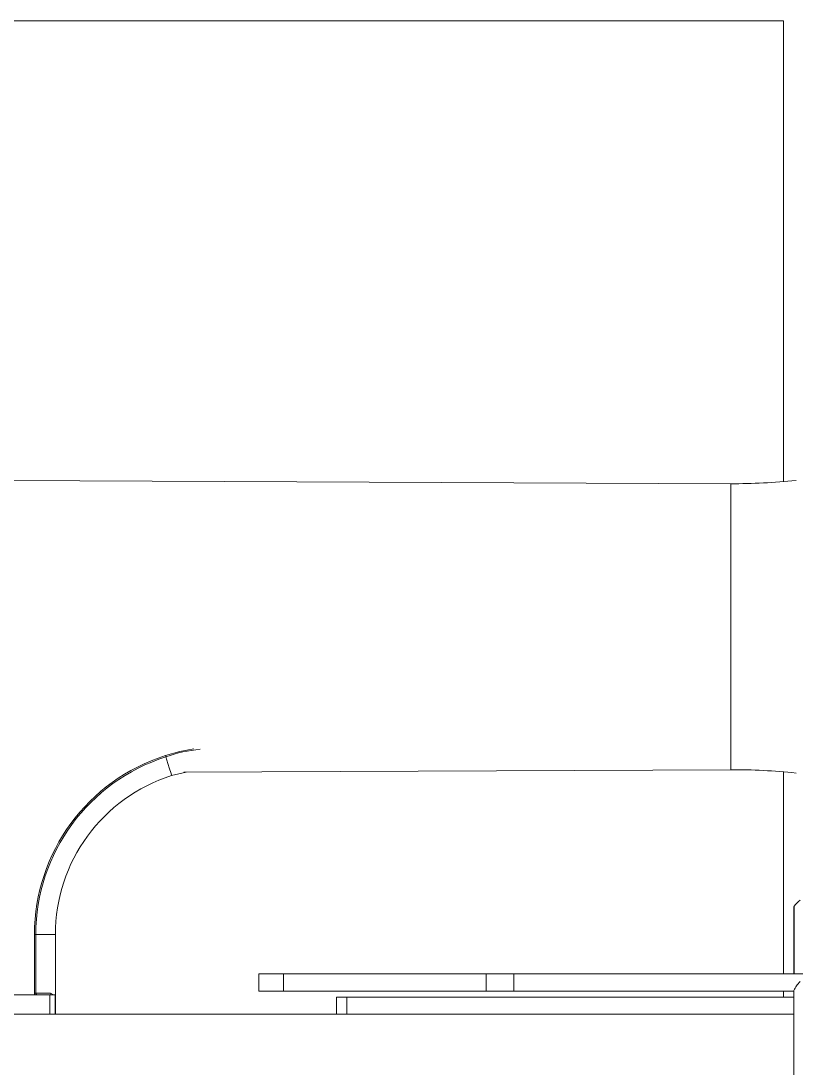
# Model space of a CAD drawing. Header units: inches. Extents: x -12478 to 399182, y -23212 to 525552.
# Drawn here: x 4964.1 to 5152.3, y -7210.6 to -6956.2 of the extents above; entities that cross this region are included whole.
import ezdxf

# ---------------------------------------------------------------- set-up
doc = ezdxf.new("R2010")
doc.units = ezdxf.units.IN
doc.header["$LTSCALE"] = 1000
doc.header["$MEASUREMENT"] = 0

msp = doc.modelspace()

# ---------------------------------------------------------------- linework, layer by layer
at = {"color": 7, "linetype": 'Continuous', "lineweight": 0}
for p, q in [((4636.62, -6956.23, 0), (5149.24, -6956.23, 0)), ((5149.24, -6956.23, 0), (5149.24, -7068.13, 0)), ((4960.8, -7067.89, 0), (5136.39, -7068.66, 0)), ((5136.39, -7103.4, 0), (5136.39, -7068.66, 0)), ((5136.39, -7138.14, 0), (5136.39, -7103.4, 0)), ((5136.39, -7138.14, 0), (5003.64, -7138.72, 0)), ((5004.17, -7138.72, 0), (5000.65, -7139.56, 0)), ((5149.24, -7138.67, 0), (5149.24, -7187.76, 0)), ((5151.7, -7171.44, 0), (5151.7, -7187.76, 0)), ((5151.83, -7187.76, 0), (5151.83, -7171.27, 0)), ((4967.69, -7178.14, 0), (4967.35, -7178.14, 0)), ((4967.35, -7178.14, 0), (4967.35, -7192.45, 0)), ((4967.69, -7192.45, 0), (4967.69, -7178.14, 0)), ((4972.42, -7178.21, 0), (4972.42, -7197.53, 0)), ((5021.86, -7187.76, 0), (5021.86, -7191.92, 0)), ((5027.8, -7187.76, 0), (5021.86, -7187.76, 0)), ((5027.8, -7187.76, 0), (5027.8, -7191.92, 0)), ((5077.01, -7187.76, 0), (5027.8, -7187.76, 0)), ((5077.01, -7187.76, 0), (5077.01, -7191.92, 0)), ((5083.77, -7187.76, 0), (5077.01, -7187.76, 0)), ((5083.77, -7187.76, 0), (5083.77, -7191.92, 0)), ((5155.11, -7187.76, 0), (5083.77, -7187.76, 0)), ((4971.08, -7192.84, 0), (4955.46, -7192.84, 0)), ((4967.69, -7192.45, 0), (4967.35, -7192.45, 0)), ((4971.22, -7192.45, 0), (4967.69, -7192.45, 0)), ((4971.08, -7192.84, 0), (4971.08, -7197.53, 0)), ((4972.35, -7192.84, 0), (4971.08, -7192.84, 0)), ((4972, -7192.84, 0), (4971.22, -7192.45, 0)), ((4972.35, -7197.53, 0), (4972.35, -7192.84, 0)), ((4972.35, -7197.53, 0), (4972.35, -7193.6, 0)), ((4972.35, -7193.6, 0), (4972.35, -7193.6, 0)), ((5027.8, -7191.92, 0), (5021.86, -7191.92, 0)), ((5077.01, -7191.92, 0), (5027.8, -7191.92, 0)), ((5040.72, -7197.53, 0), (5040.72, -7193.37, 0)), ((5043.17, -7193.37, 0), (5040.72, -7193.37, 0)), ((5043.17, -7197.53, 0), (5043.17, -7193.37, 0)), ((5151.7, -7193.37, 0), (5043.17, -7193.37, 0)), ((5083.77, -7191.92, 0), (5077.01, -7191.92, 0)), ((5151.7, -7191.92, 0), (5083.77, -7191.92, 0)), ((5149.24, -7191.92, 0), (5149.24, -7193.37, 0)), ((5151.7, -8413.79, 0), (5151.7, -7191.78, 0)), ((4617.36, -7197.53, 0), (5151.7, -7197.53, 0))]:
    msp.add_line(p, q, dxfattribs=at)
at = {"color": 7, "linetype": 'Continuous', "lineweight": 0, "elevation": 0}
for points in [[(5006.05, -7133.08), (5002.64, -7133.75), (4999.17, -7134.7)], [(4999.27, -7135.02), (4999.76, -7136.63), (5000.15, -7137.9), (5000.43, -7138.82), (5000.6, -7139.37), (5000.65, -7139.56), (5000.65, -7139.56)], [(4967.69, -7178.14), (4969.37, -7178.16), (4970.7, -7178.18), (4971.65, -7178.19), (4972.23, -7178.2), (4972.42, -7178.21), (4972.42, -7178.21)], [(4967.35, -7192.45), (4967.36, -7192.58), (4967.47, -7192.84)], [(4968.21, -7192.84), (4968.06, -7192.82), (4967.88, -7192.75), (4967.75, -7192.64), (4967.7, -7192.56), (4967.69, -7192.52), (4967.69, -7192.45)]]:
    msp.add_lwpolyline(points, dxfattribs=at)
at = {"color": 7, "linetype": 'Continuous', "lineweight": 0}
for centre, radius, start, end in [((5137.01, -6926.1, 0), 142.56, 269.75, 276.1419), ((5013, -7178.21, 0), 45.65, 107.6373, 179.9162), ((5013, -7178.21, 0), 45.32, 107.6403, 179.9142), ((4957.71, -7147.87, 0), 43.51, 17.1799, 17.6227), ((5010.37, -7165.72, 0), 32.65, 94.8814, 109.8756), ((5137.01, -7280.7, 0), 142.56, 83.8581, 90.25), ((5012.98, -7178.19, 0), 40.56, 107.6964, 180.0168), ((5158.05, -7176.2, 0), 7.94, 126.8699, 141.6283), ((5163.91, -7180.71, 0), 15.33, 141.9836, 142.7612), ((5158.84, -7195.25, 0), 7.94, 135, 154.0531), ((4971.6, -7192.46, 0), 0.375, 179.1396, 269.1248)]:
    msp.add_arc(centre, radius, start, end, dxfattribs=at)

doc.saveas('drawing.dxf')
